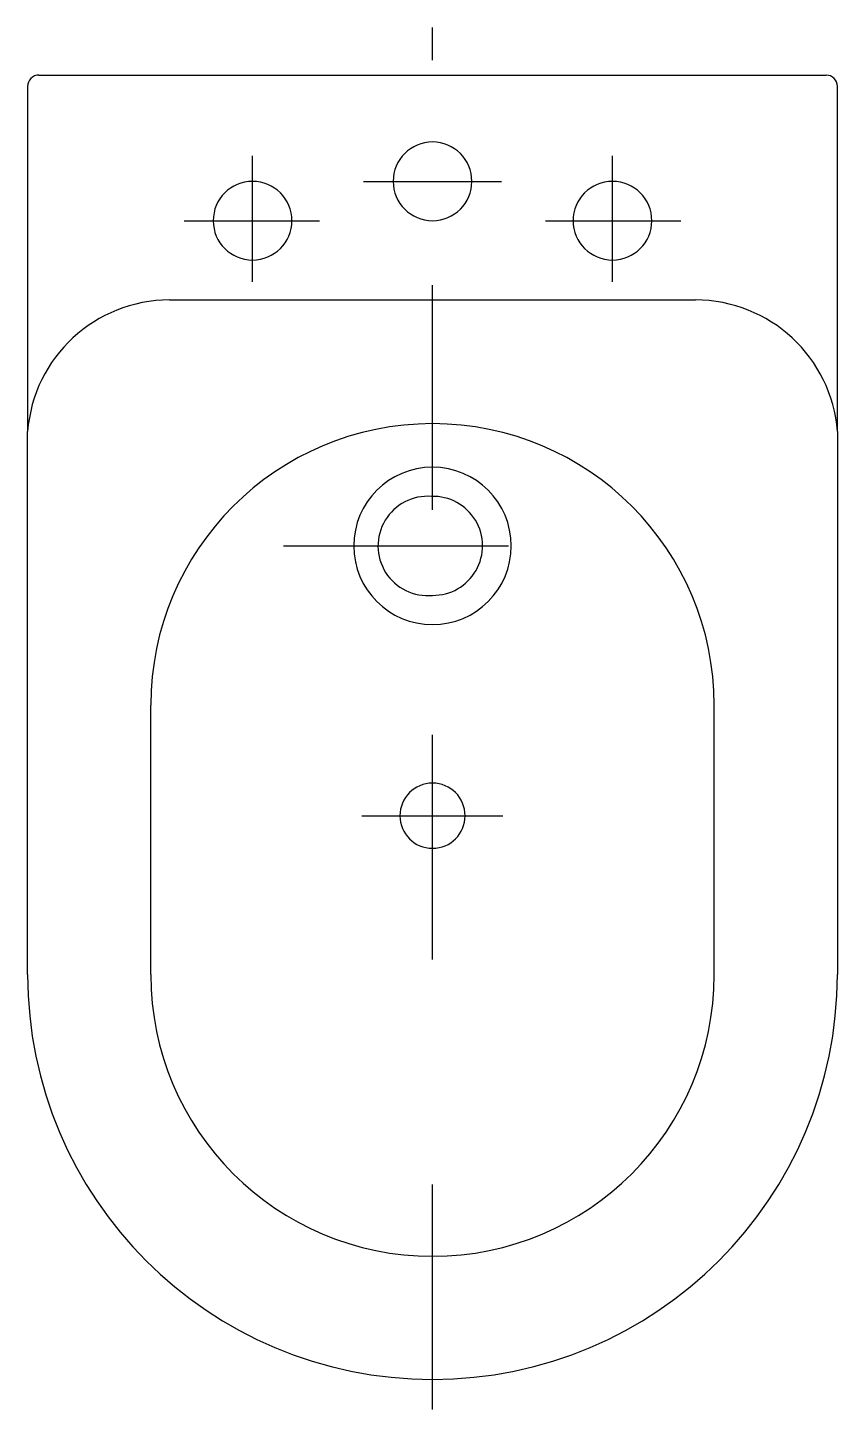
# Model space of a CAD drawing. Extents: x -700.786 to -700.426, y 635.234 to 635.849.
import ezdxf

# ---------------------------------------------------------------- set-up
doc = ezdxf.new("R2010")
doc.units = 0
doc.header["$LTSCALE"] = 0.280002
doc.header["$MEASUREMENT"] = 0
doc.linetypes.add('AXES', pattern=[0.54, 0.3, -0.08, 0.08, -0.08])
doc.layers.get('0').update_dxf_attribs({"linetype": 'CONTINUOUS'})
doc.layers.add('DECA_EIXOS', color=5, linetype='AXES')

msp = doc.modelspace()

# ---------------------------------------------------------------- linework, layer by layer
at = {"linetype": 'CONTINUOUS'}
for p, q in [((-700.78051, 635.82755), (-700.43051, 635.82755)), ((-700.78551, 635.82255), (-700.78551, 635.66909)), ((-700.42551, 635.66909), (-700.42551, 635.82255)), ((-700.72242, 635.72755), (-700.4886, 635.72755)), ((-700.78551, 635.42755), (-700.78551, 635.66909)), ((-700.42551, 635.66909), (-700.42551, 635.42755)), ((-700.73077, 635.42755), (-700.73077, 635.54729)), ((-700.48025, 635.42755), (-700.48025, 635.54729))]:
    msp.add_line(p, q, dxfattribs=at)
for centre, radius, start, end in [((-700.78051, 635.82255), 0.005, 89.99998, 180.00001), ((-700.43051, 635.82255), 0.005, 0.00003, 89.99998), ((-700.60551, 635.78031), 0.0175, 90, 270), ((-700.60551, 635.78031), 0.0175, 270, 90), ((-700.68551, 635.76281), 0.0175, 90, 270), ((-700.68551, 635.76281), 0.0175, 270, 90), ((-700.52551, 635.76281), 0.0175, 90, 270), ((-700.52551, 635.76281), 0.0175, 270, 90), ((-700.72242, 635.66427), 0.06328, 90, 175.63379), ((-700.4886, 635.66427), 0.06328, 4.36487, 90), ((-700.60551, 635.54729), 0.12526, 0.00013, 179.99986), ((-700.60551, 635.6182), 0.035, 90, 270), ((-700.60551, 635.6182), 0.035, 270, 90), ((-700.60766, 635.61818), 0.02209, 85.67176, 275.56504), ((-700.60528, 635.61821), 0.02202, 269.38249, 91.85432), ((-700.60551, 635.4982), 0.0145, 90, 270), ((-700.60551, 635.4982), 0.0145, 270, 90), ((-700.60551, 635.42755), 0.18, 180.00005, 270), ((-700.60551, 635.42755), 0.12526, 180.00006, 359.99995), ((-700.60551, 635.42755), 0.18, 270, 359.99996)]:
    msp.add_arc(centre, radius, start, end, dxfattribs=at)
at = {"layer": 'DECA_EIXOS'}
for p, q in [((-700.60551, 635.23421), (-700.60551, 635.84866)), ((-700.68551, 635.73563), (-700.68551, 635.79168)), ((-700.52551, 635.73563), (-700.52551, 635.79168)), ((-700.63623, 635.78031), (-700.57479, 635.78031)), ((-700.71585, 635.76281), (-700.65572, 635.76281)), ((-700.5553, 635.76281), (-700.49517, 635.76281)), ((-700.67178, 635.6182), (-700.53924, 635.6182)), ((-700.63686, 635.4982), (-700.57417, 635.4982))]:
    msp.add_line(p, q, dxfattribs=at)

doc.saveas('drawing.dxf')
